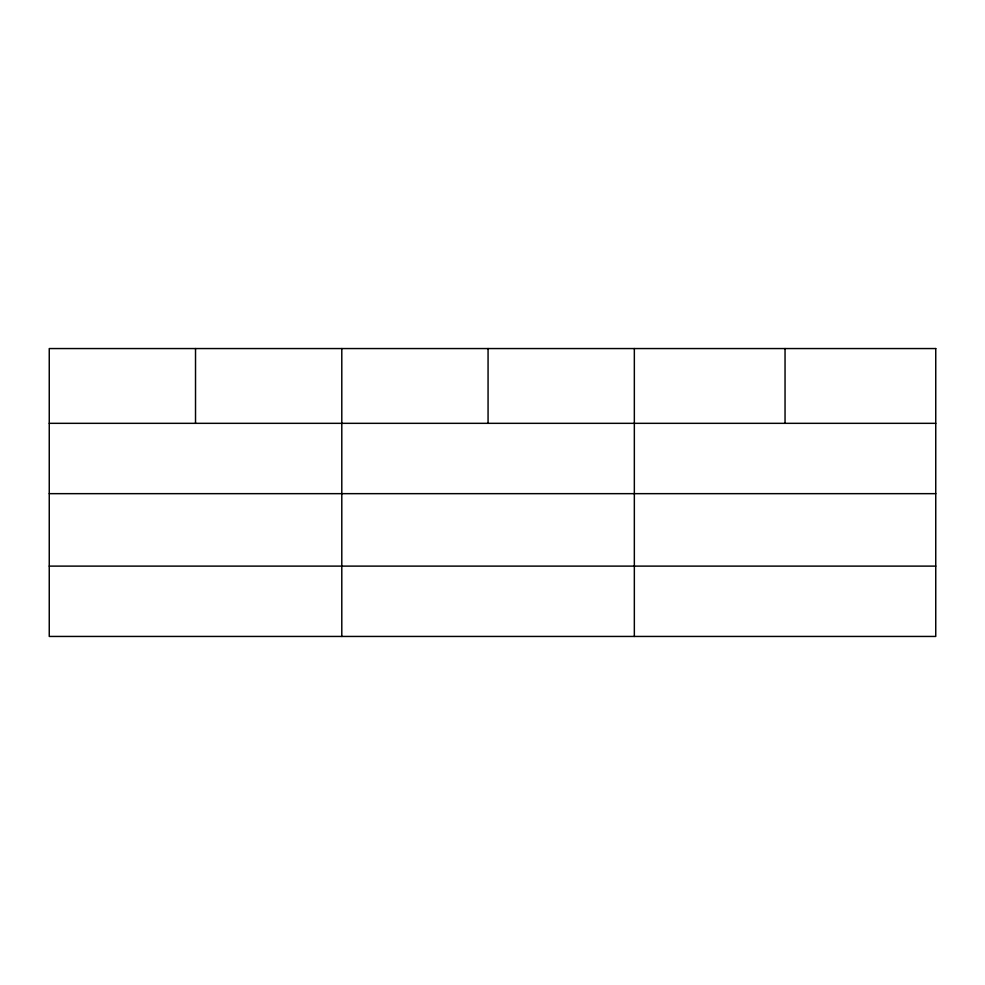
<?xml version="1.0" encoding="UTF-8"?>
<svg xmlns="http://www.w3.org/2000/svg" width="985" height="985" viewBox="0 0 985 985"><rect width="100%" height="100%" fill="white"/><g stroke="black" fill="none" stroke-linecap="round" stroke-linejoin="round"><path stroke-width="1.48" d="M49.25 423.328L935.75 423.328M49.25 493.657L935.75 493.657M49.25 566.116L935.75 566.116M785.045 348.555L785.045 423.328M634.34 348.555L634.34 636.445M488.067 348.555L488.067 423.328M341.795 348.555L341.795 636.445M195.523 348.555L195.523 423.328M935.75 348.555L49.25 348.555L49.25 636.445L935.75 636.445L935.75 348.555"/></g></svg>
